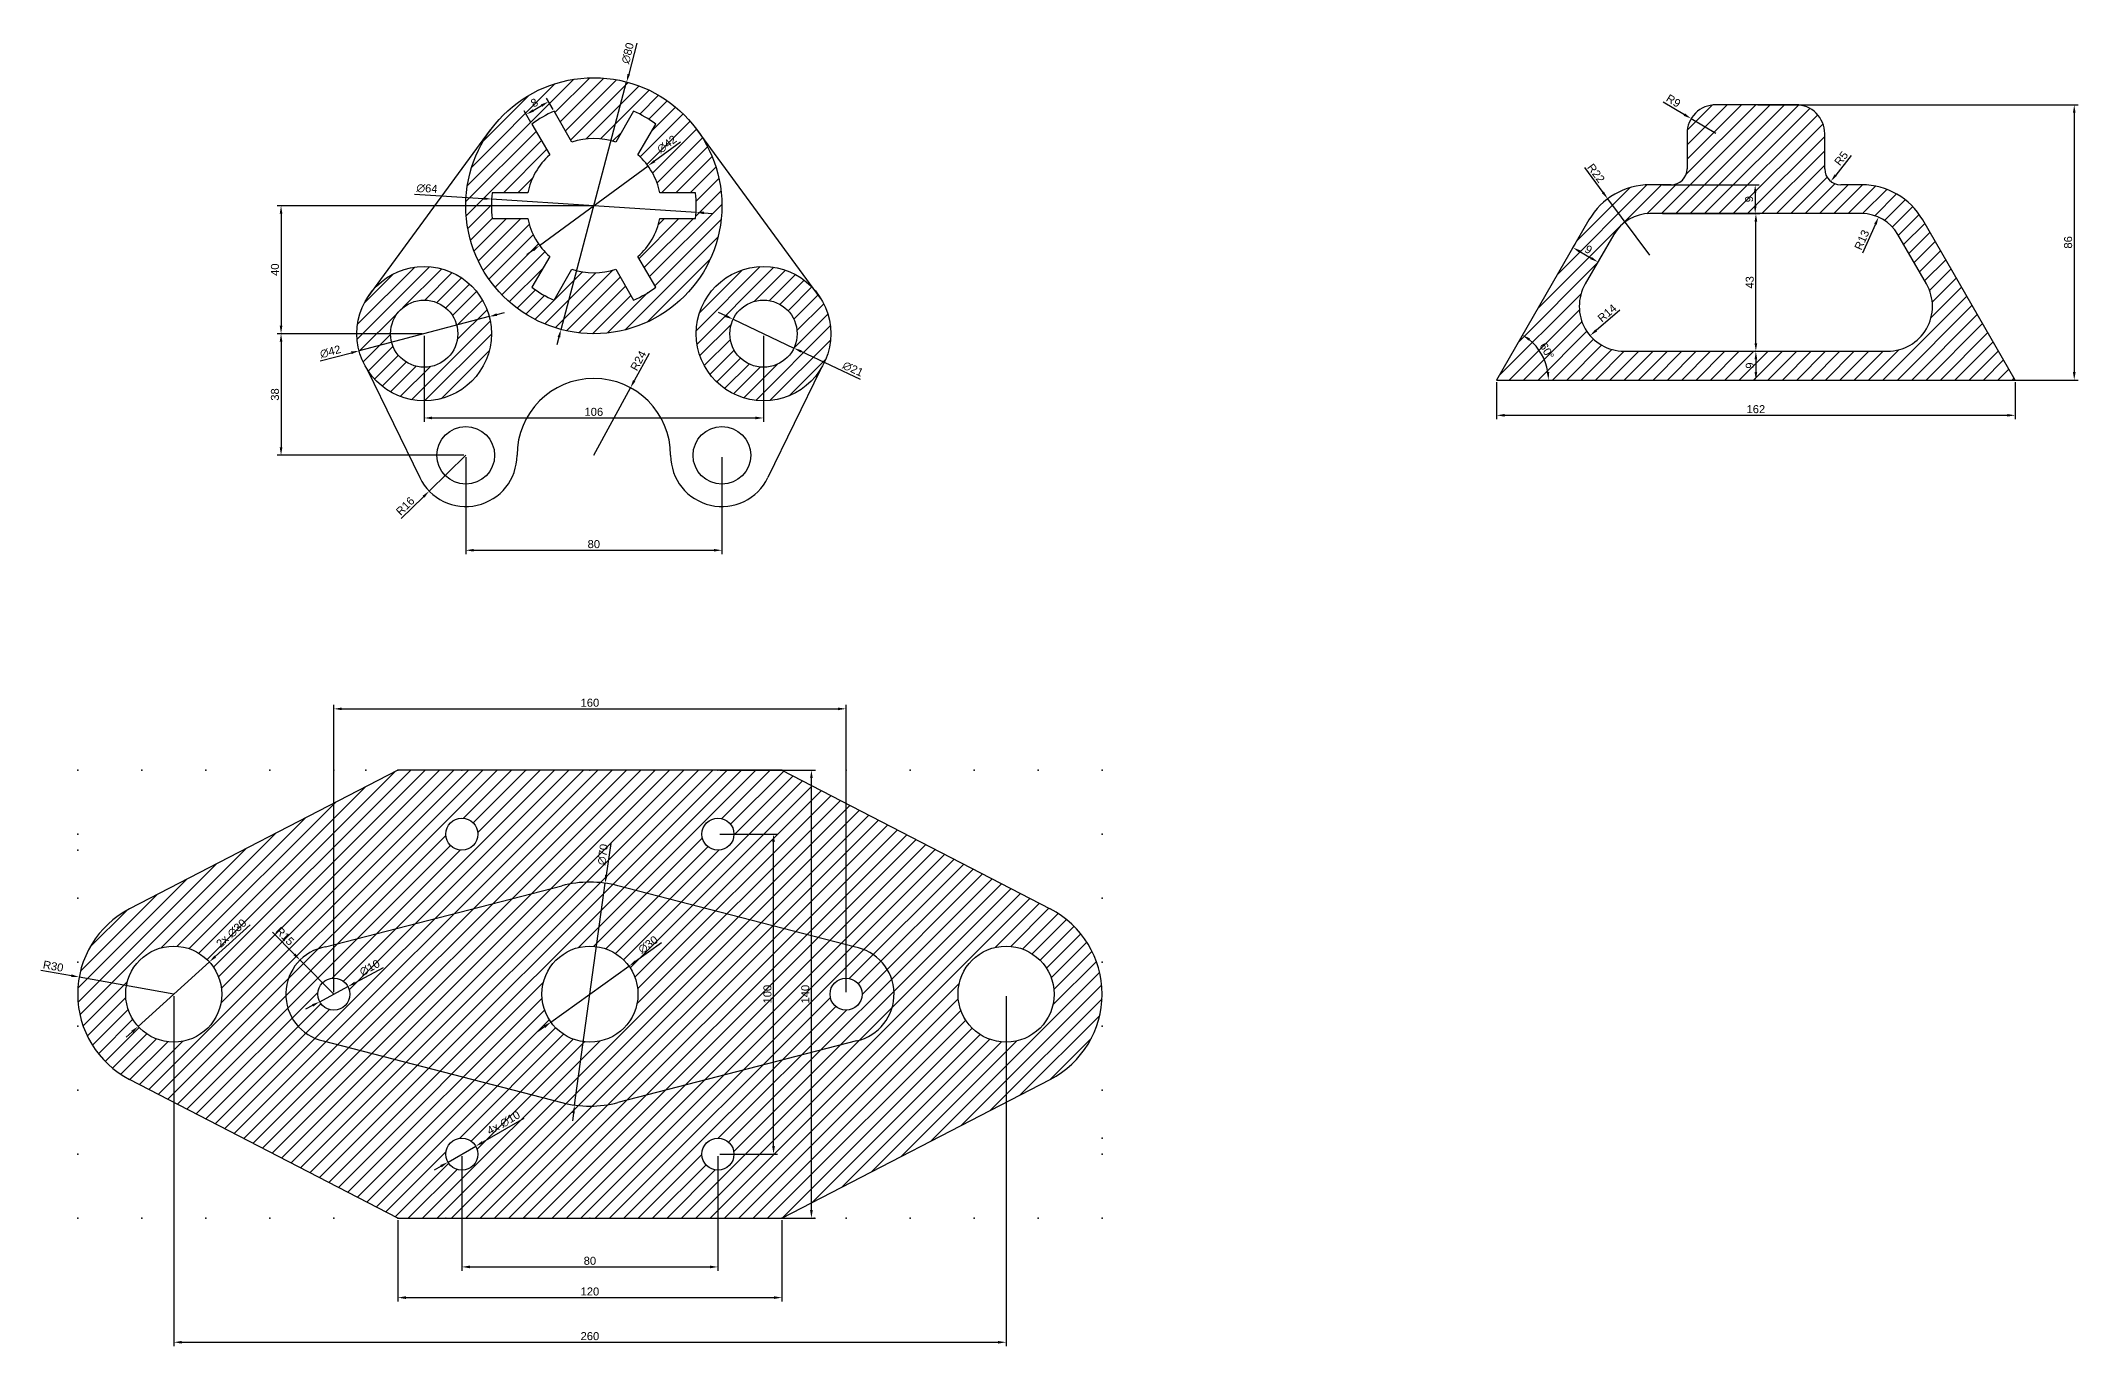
# Model space of a CAD drawing. Header units: millimetres. Extents: x 3148 to 3784, y 1742 to 2150.
import ezdxf

# ---------------------------------------------------------------- set-up
doc = ezdxf.new("R2010")
doc.units = ezdxf.units.MM
doc.styles.get("Standard").update_dxf_attribs({"font": 'arial.ttf'})
doc.dimstyles.new('ISO-25', dxfattribs={"dimtxt": 2.5, "dimasz": 2.5, "dimexe": 1.25, "dimexo": 0.625, "dimtad": 1, "dimtxsty": 'Standard', "dimcen": 2.5, "dimadec": 0, "dimazin": 0, "dimtfac": 1, "dimtmove": 0, "dimatfit": 3, "dimfxl": 0, "dimarcsym": 0})

# ---------------------------------------------------------------- blocks, each defined once
blk = doc.blocks.new('*D1')
at = {"color": 0, "lineweight": -2, "transparency": 16777216}
for p, q in [((3684.07, 2095.84), (3684.69, 2095.84)), ((3683.44, 2055.34), (3683.44, 2093.34)), ((3684.07, 2052.84), (3684.69, 2052.84))]:
    blk.add_line(p, q, dxfattribs=at)
at = {"color": 0, "transparency": 16777216}
for points in [[(3683.03, 2093.34), (3683.86, 2093.34), (3683.44, 2095.84)], [(3683.03, 2055.34), (3683.86, 2055.34), (3683.44, 2052.84)]]:
    blk.add_solid(points, dxfattribs=at)
at = {"layer": 'Defpoints', "color": 0, "transparency": 16777216}
for p in [(3683.44, 2095.84), (3683.44, 2095.84), (3683.44, 2052.84)]:
    blk.add_point(p, dxfattribs=at)
at = {"color": 0, "transparency": 16777216, "insert": (3681.54, 2074.34), "char_height": 2.5, "attachment_point": 5, "rotation": 90}
blk.add_mtext('43', dxfattribs=at)
blk = doc.blocks.new('*D2')
at = {"color": 0, "lineweight": -2, "transparency": 16777216}
for p, q in [((3654.28, 2104.84), (3684.48, 2104.84)), ((3683.23, 2102.34), (3683.23, 2098.34)), ((3654.28, 2095.84), (3684.48, 2095.84))]:
    blk.add_line(p, q, dxfattribs=at)
at = {"color": 0, "transparency": 16777216}
for points in [[(3682.82, 2102.34), (3683.65, 2102.34), (3683.23, 2104.84)], [(3682.82, 2098.34), (3683.65, 2098.34), (3683.23, 2095.84)]]:
    blk.add_solid(points, dxfattribs=at)
at = {"layer": 'Defpoints', "color": 0, "transparency": 16777216}
for p in [(3653.65, 2104.84), (3653.65, 2095.84), (3683.23, 2095.84)]:
    blk.add_point(p, dxfattribs=at)
at = {"color": 0, "transparency": 16777216, "insert": (3681.33, 2100.34), "char_height": 2.5, "attachment_point": 5, "rotation": 90}
blk.add_mtext('9', dxfattribs=at)
blk = doc.blocks.new('*D3')
at = {"color": 0, "lineweight": -2, "transparency": 16777216}
for p, q in [((3683.44, 2050.34), (3683.44, 2046.34)), ((3684.07, 2052.84), (3684.69, 2052.84)), ((3684.07, 2043.84), (3684.69, 2043.84))]:
    blk.add_line(p, q, dxfattribs=at)
at = {"color": 0, "transparency": 16777216}
for points in [[(3683.03, 2050.34), (3683.86, 2050.34), (3683.44, 2052.84)], [(3683.03, 2046.34), (3683.86, 2046.34), (3683.44, 2043.84)]]:
    blk.add_solid(points, dxfattribs=at)
at = {"layer": 'Defpoints', "color": 0, "transparency": 16777216}
for p in [(3683.44, 2052.84), (3683.44, 2043.84), (3683.44, 2043.84)]:
    blk.add_point(p, dxfattribs=at)
at = {"color": 0, "transparency": 16777216, "insert": (3681.54, 2048.34), "char_height": 2.5, "attachment_point": 5, "rotation": 90}
blk.add_mtext('9', dxfattribs=at)
blk = doc.blocks.new('*D4')
at = {"color": 0, "lineweight": -2, "transparency": 16777216}
for p, q in [((3602.44, 2043.21), (3602.44, 2031.55)), ((3764.44, 2043.21), (3764.44, 2031.55)), ((3604.94, 2032.8), (3761.94, 2032.8))]:
    blk.add_line(p, q, dxfattribs=at)
at = {"color": 0, "transparency": 16777216}
for points in [[(3604.94, 2033.22), (3604.94, 2032.39), (3602.44, 2032.8)], [(3761.94, 2033.22), (3761.94, 2032.39), (3764.44, 2032.8)]]:
    blk.add_solid(points, dxfattribs=at)
at = {"layer": 'Defpoints', "color": 0, "transparency": 16777216}
for p in [(3602.44, 2043.84), (3764.44, 2043.84), (3764.44, 2032.8)]:
    blk.add_point(p, dxfattribs=at)
at = {"color": 0, "transparency": 16777216, "insert": (3683.44, 2034.71), "char_height": 2.5, "attachment_point": 5}
blk.add_mtext('162', dxfattribs=at)
blk = doc.blocks.new('*D5')
at = {"color": 0, "lineweight": -2, "transparency": 16777216}
for p, q in [((3684.07, 2129.84), (3784.14, 2129.84)), ((3782.89, 2127.34), (3782.89, 2046.34)), ((3684.07, 2043.84), (3784.14, 2043.84))]:
    blk.add_line(p, q, dxfattribs=at)
at = {"color": 0, "transparency": 16777216}
for points in [[(3782.47, 2127.34), (3783.31, 2127.34), (3782.89, 2129.84)], [(3782.47, 2046.34), (3783.31, 2046.34), (3782.89, 2043.84)]]:
    blk.add_solid(points, dxfattribs=at)
at = {"layer": 'Defpoints', "color": 0, "transparency": 16777216}
for p in [(3683.44, 2129.84), (3683.44, 2043.84), (3782.89, 2043.84)]:
    blk.add_point(p, dxfattribs=at)
at = {"color": 0, "transparency": 16777216, "insert": (3780.99, 2086.84), "char_height": 2.5, "attachment_point": 5, "rotation": 90}
blk.add_mtext('86', dxfattribs=at)
blk = doc.blocks.new('*D6')
at = {"color": 0, "lineweight": -2, "transparency": 16777216}
for p, q in [((3626.26, 2085.09), (3626.95, 2086.28)), ((3628.49, 2083.95), (3631.95, 2081.95)), ((3634.05, 2080.59), (3634.74, 2081.78))]:
    blk.add_line(p, q, dxfattribs=at)
at = {"color": 0, "transparency": 16777216}
for points in [[(3628.7, 2084.31), (3628.28, 2083.59), (3626.32, 2085.2)], [(3632.16, 2082.31), (3631.74, 2081.59), (3634.12, 2080.7)]]:
    blk.add_solid(points, dxfattribs=at)
at = {"layer": 'Defpoints', "color": 0, "transparency": 16777216}
for p in [(3625.95, 2084.55), (3633.74, 2080.05), (3634.12, 2080.7)]:
    blk.add_point(p, dxfattribs=at)
at = {"color": 0, "transparency": 16777216, "insert": (3631.17, 2084.6), "char_height": 2.5, "attachment_point": 5, "rotation": 330}
blk.add_mtext('9', dxfattribs=at)
blk = doc.blocks.new('*D7')
at = {"color": 0, "lineweight": -2, "transparency": 16777216}
blk.add_arc((3602.44, 2043.84), 16.23, 8.83358, 51.16642, dxfattribs=at)
at = {"color": 0, "transparency": 16777216}
for points in [[(3612.39, 2056.14), (3612.86, 2056.83), (3610.56, 2057.9)], [(3618.9, 2046.36), (3618.07, 2046.3), (3618.67, 2043.84)]]:
    blk.add_solid(points, dxfattribs=at)
at = {"layer": 'Defpoints', "color": 0, "transparency": 16777216}
for p in [(3631.31, 2093.84), (3617.7, 2049.39), (3602.44, 2043.84), (3602.44, 2043.84), (3764.44, 2043.84)]:
    blk.add_point(p, dxfattribs=at)
at = {"color": 0, "transparency": 16777216, "insert": (3618.15, 2052.91), "char_height": 2.5, "attachment_point": 5, "rotation": 300}
blk.add_mtext('60°', dxfattribs=at)
blk = doc.blocks.new('*D8')
at = {"color": 0, "lineweight": -2, "transparency": 16777216}
for p, q in [((3654.43, 2130.81), (3661.1, 2126.78)), ((3670.94, 2120.84), (3663.24, 2125.49))]:
    blk.add_line(p, q, dxfattribs=at)
at = {"color": 0, "transparency": 16777216}
blk.add_solid([(3661.31, 2127.14), (3660.88, 2126.43), (3663.24, 2125.49)], dxfattribs=at)
at = {"layer": 'Defpoints', "color": 0, "transparency": 16777216}
for p in [(3663.24, 2125.49), (3670.94, 2120.84)]:
    blk.add_point(p, dxfattribs=at)
at = {"color": 0, "transparency": 16777216, "insert": (3657.68, 2131.07), "char_height": 2.5, "attachment_point": 5, "rotation": 328.888}
blk.add_mtext('R9', dxfattribs=at)
blk = doc.blocks.new('*D9')
at = {"color": 0, "lineweight": -2, "transparency": 16777216}
for p, q in [((3629.86, 2110.21), (3635.67, 2102.45)), ((3650.36, 2082.84), (3637.17, 2100.45))]:
    blk.add_line(p, q, dxfattribs=at)
at = {"color": 0, "transparency": 16777216}
blk.add_solid([(3636.01, 2102.7), (3635.34, 2102.2), (3637.17, 2100.45)], dxfattribs=at)
at = {"layer": 'Defpoints', "color": 0, "transparency": 16777216}
for p in [(3637.17, 2100.45), (3650.36, 2082.84)]:
    blk.add_point(p, dxfattribs=at)
at = {"color": 0, "transparency": 16777216, "insert": (3633.52, 2108.46), "char_height": 2.5, "attachment_point": 5, "rotation": 306.84025}
blk.add_mtext('R22', dxfattribs=at)
blk = doc.blocks.new('*D10')
at = {"color": 0, "lineweight": -2, "transparency": 16777216}
blk.add_line((3716.84, 2083.55), (3720.76, 2092.45), dxfattribs=at)
at = {"color": 0, "transparency": 16777216}
blk.add_solid([(3720.38, 2092.62), (3721.14, 2092.28), (3721.76, 2094.74)], dxfattribs=at)
at = {"layer": 'Defpoints', "color": 0, "transparency": 16777216}
for p in [(3721.76, 2094.74), (3716.52, 2082.84)]:
    blk.add_point(p, dxfattribs=at)
at = {"color": 0, "transparency": 16777216, "insert": (3716.55, 2087.62), "char_height": 2.5, "attachment_point": 5, "rotation": 66.2225}
blk.add_mtext('R13', dxfattribs=at)
blk = doc.blocks.new('*D11')
at = {"color": 0, "lineweight": -2, "transparency": 16777216}
blk.add_line((3640.93, 2065.68), (3633.56, 2059.34), dxfattribs=at)
at = {"color": 0, "transparency": 16777216}
blk.add_solid([(3633.29, 2059.66), (3633.83, 2059.03), (3631.66, 2057.72)], dxfattribs=at)
at = {"layer": 'Defpoints', "color": 0, "transparency": 16777216}
for p in [(3642.28, 2066.84), (3631.66, 2057.72)]:
    blk.add_point(p, dxfattribs=at)
at = {"color": 0, "transparency": 16777216, "insert": (3636.96, 2064.75), "char_height": 2.5, "attachment_point": 5, "rotation": 40.67349}
blk.add_mtext('R14', dxfattribs=at)
blk = doc.blocks.new('*D12')
at = {"color": 0, "lineweight": -2, "transparency": 16777216}
blk.add_line((3713.23, 2114), (3708.39, 2107.88), dxfattribs=at)
at = {"color": 0, "transparency": 16777216}
blk.add_solid([(3708.06, 2108.14), (3708.72, 2107.62), (3706.84, 2105.92)], dxfattribs=at)
at = {"layer": 'Defpoints', "color": 0, "transparency": 16777216}
for p in [(3709.94, 2109.84), (3706.84, 2105.92)]:
    blk.add_point(p, dxfattribs=at)
at = {"color": 0, "transparency": 16777216, "insert": (3710.1, 2113.09), "char_height": 2.5, "attachment_point": 5, "rotation": 51.63084}
blk.add_mtext('R5', dxfattribs=at)
blk = doc.blocks.new('*D13')
at = {"color": 0, "lineweight": -2, "transparency": 16777216}
for p, q in [((3259.23, 1781.31), (3259.23, 1755.85)), ((3379.23, 1781.31), (3379.23, 1755.85)), ((3261.73, 1757.1), (3376.73, 1757.1))]:
    blk.add_line(p, q, dxfattribs=at)
at = {"color": 0, "transparency": 16777216}
for points in [[(3261.73, 1757.52), (3261.73, 1756.68), (3259.23, 1757.1)], [(3376.73, 1757.52), (3376.73, 1756.68), (3379.23, 1757.1)]]:
    blk.add_solid(points, dxfattribs=at)
at = {"layer": 'Defpoints', "color": 0, "transparency": 16777216}
for p in [(3259.23, 1781.93), (3379.23, 1781.93), (3379.23, 1757.1)]:
    blk.add_point(p, dxfattribs=at)
at = {"color": 0, "transparency": 16777216, "insert": (3319.23, 1759), "char_height": 2.5, "attachment_point": 5}
blk.add_mtext('120', dxfattribs=at)
blk = doc.blocks.new('*D14')
at = {"color": 0, "lineweight": -2, "transparency": 16777216}
for p, q in [((3279.23, 1801.31), (3279.23, 1765.44)), ((3359.23, 1801.31), (3359.23, 1765.44)), ((3281.73, 1766.69), (3356.73, 1766.69))]:
    blk.add_line(p, q, dxfattribs=at)
at = {"color": 0, "transparency": 16777216}
for points in [[(3281.73, 1767.11), (3281.73, 1766.27), (3279.23, 1766.69)], [(3356.73, 1767.11), (3356.73, 1766.27), (3359.23, 1766.69)]]:
    blk.add_solid(points, dxfattribs=at)
at = {"layer": 'Defpoints', "color": 0, "transparency": 16777216}
for p in [(3279.23, 1801.93), (3359.23, 1801.93), (3359.23, 1766.69)]:
    blk.add_point(p, dxfattribs=at)
at = {"color": 0, "transparency": 16777216, "insert": (3319.23, 1768.59), "char_height": 2.5, "attachment_point": 5}
blk.add_mtext('80', dxfattribs=at)
blk = doc.blocks.new('*D15')
at = {"color": 0, "lineweight": -2, "transparency": 16777216}
for p, q in [((3213.12, 1873.58), (3202.2, 1863.68)), ((3178.11, 1841.86), (3200.35, 1862)), ((3176.26, 1840.18), (3174.41, 1838.5))]:
    blk.add_line(p, q, dxfattribs=at)
at = {"color": 0, "transparency": 16777216}
for points in [[(3201.92, 1863.99), (3202.48, 1863.37), (3200.35, 1862)], [(3175.98, 1840.49), (3176.54, 1839.87), (3178.11, 1841.86)]]:
    blk.add_solid(points, dxfattribs=at)
at = {"layer": 'Defpoints', "color": 0, "transparency": 16777216}
for p in [(3200.35, 1862), (3178.11, 1841.86)]:
    blk.add_point(p, dxfattribs=at)
at = {"color": 0, "transparency": 16777216, "insert": (3207.26, 1870.93), "char_height": 2.5, "attachment_point": 5, "rotation": 42.17496}
blk.add_mtext('2x ∅30', dxfattribs=at)
blk = doc.blocks.new('*D16')
at = {"color": 0, "lineweight": -2, "transparency": 16777216}
for p, q in [((3254.7, 1860.2), (3245.85, 1855.47)), ((3234.82, 1849.57), (3243.64, 1854.29)), ((3232.62, 1848.4), (3230.41, 1847.22))]:
    blk.add_line(p, q, dxfattribs=at)
at = {"color": 0, "transparency": 16777216}
for points in [[(3245.65, 1855.83), (3246.04, 1855.1), (3243.64, 1854.29)], [(3232.42, 1848.76), (3232.81, 1848.03), (3234.82, 1849.57)]]:
    blk.add_solid(points, dxfattribs=at)
at = {"layer": 'Defpoints', "color": 0, "transparency": 16777216}
for p in [(3243.64, 1854.29), (3234.82, 1849.57)]:
    blk.add_point(p, dxfattribs=at)
at = {"color": 0, "transparency": 16777216, "insert": (3250.45, 1860.16), "char_height": 2.5, "attachment_point": 5, "rotation": 28.11621}
blk.add_mtext('∅10', dxfattribs=at)
blk = doc.blocks.new('*D17')
at = {"color": 0, "lineweight": -2, "transparency": 16777216}
for p, q in [((3341.61, 1867.98), (3333.45, 1862.13)), ((3307.04, 1843.19), (3331.42, 1860.67)), ((3305.01, 1841.73), (3302.98, 1840.27))]:
    blk.add_line(p, q, dxfattribs=at)
at = {"color": 0, "transparency": 16777216}
for points in [[(3333.21, 1862.47), (3333.69, 1861.79), (3331.42, 1860.67)], [(3304.77, 1842.07), (3305.25, 1841.39), (3307.04, 1843.19)]]:
    blk.add_solid(points, dxfattribs=at)
at = {"layer": 'Defpoints', "color": 0, "transparency": 16777216}
for p in [(3331.42, 1860.67), (3307.04, 1843.19)]:
    blk.add_point(p, dxfattribs=at)
at = {"color": 0, "transparency": 16777216, "insert": (3337.4, 1867.39), "char_height": 2.5, "attachment_point": 5, "rotation": 35.64911}
blk.add_mtext('∅30', dxfattribs=at)
blk = doc.blocks.new('*D18')
at = {"color": 0, "lineweight": -2, "transparency": 16777216}
for p, q in [((3325.72, 1899.03), (3324.35, 1889.08)), ((3314.45, 1817.26), (3324.01, 1886.6)), ((3314.11, 1814.78), (3313.77, 1812.31))]:
    blk.add_line(p, q, dxfattribs=at)
at = {"color": 0, "transparency": 16777216}
for points in [[(3323.94, 1889.14), (3324.77, 1889.02), (3324.01, 1886.6)], [(3313.7, 1814.84), (3314.52, 1814.73), (3314.45, 1817.26)]]:
    blk.add_solid(points, dxfattribs=at)
at = {"layer": 'Defpoints', "color": 0, "transparency": 16777216}
for p in [(3324.01, 1886.6), (3314.45, 1817.26)]:
    blk.add_point(p, dxfattribs=at)
at = {"color": 0, "transparency": 16777216, "insert": (3323.26, 1895.56), "char_height": 2.5, "attachment_point": 5, "rotation": 82.1499}
blk.add_mtext('∅70', dxfattribs=at)
blk = doc.blocks.new('*D19')
at = {"color": 0, "lineweight": -2, "transparency": 16777216}
for p, q in [((3298.56, 1813.05), (3285.73, 1805.67)), ((3274.9, 1799.44), (3283.57, 1804.42)), ((3272.73, 1798.19), (3270.56, 1796.95))]:
    blk.add_line(p, q, dxfattribs=at)
at = {"color": 0, "transparency": 16777216}
for points in [[(3285.52, 1806.03), (3285.94, 1805.31), (3283.57, 1804.42)], [(3272.52, 1798.55), (3272.94, 1797.83), (3274.9, 1799.44)]]:
    blk.add_solid(points, dxfattribs=at)
at = {"layer": 'Defpoints', "color": 0, "transparency": 16777216}
for p in [(3283.57, 1804.42), (3274.9, 1799.44)]:
    blk.add_point(p, dxfattribs=at)
at = {"color": 0, "transparency": 16777216, "insert": (3292.25, 1811.69), "char_height": 2.5, "attachment_point": 5, "rotation": 29.90053}
blk.add_mtext('4x ∅10', dxfattribs=at)
blk = doc.blocks.new('*D20')
at = {"color": 0, "lineweight": -2, "transparency": 16777216}
for p, q in [((3147.69, 1859.43), (3157.25, 1857.71)), ((3189.23, 1851.93), (3159.71, 1857.26))]:
    blk.add_line(p, q, dxfattribs=at)
at = {"color": 0, "transparency": 16777216}
blk.add_solid([(3157.32, 1858.12), (3157.17, 1857.3), (3159.71, 1857.26)], dxfattribs=at)
at = {"layer": 'Defpoints', "color": 0, "transparency": 16777216}
for p in [(3159.71, 1857.26), (3189.23, 1851.93)]:
    blk.add_point(p, dxfattribs=at)
at = {"color": 0, "transparency": 16777216, "insert": (3151.58, 1860.66), "char_height": 2.5, "attachment_point": 5, "rotation": 349.76325}
blk.add_mtext('R30', dxfattribs=at)
blk = doc.blocks.new('*D21')
at = {"color": 0, "lineweight": -2, "transparency": 16777216}
for p, q in [((3220.06, 1871.28), (3226.91, 1864.36)), ((3239.23, 1851.93), (3228.67, 1862.59))]:
    blk.add_line(p, q, dxfattribs=at)
at = {"color": 0, "transparency": 16777216}
blk.add_solid([(3227.21, 1864.65), (3226.62, 1864.07), (3228.67, 1862.59)], dxfattribs=at)
at = {"layer": 'Defpoints', "color": 0, "transparency": 16777216}
for p in [(3228.67, 1862.59), (3239.23, 1851.93)]:
    blk.add_point(p, dxfattribs=at)
at = {"color": 0, "transparency": 16777216, "insert": (3223.95, 1870.05), "char_height": 2.5, "attachment_point": 5, "rotation": 314.73863}
blk.add_mtext('R15', dxfattribs=at)
blk = doc.blocks.new('*D22')
at = {"color": 0, "lineweight": -2, "transparency": 16777216}
for p, q in [((3189.23, 1851.31), (3189.23, 1741.9)), ((3449.23, 1851.31), (3449.23, 1741.9)), ((3191.73, 1743.15), (3446.73, 1743.15))]:
    blk.add_line(p, q, dxfattribs=at)
at = {"color": 0, "transparency": 16777216}
for points in [[(3191.73, 1743.56), (3191.73, 1742.73), (3189.23, 1743.15)], [(3446.73, 1743.56), (3446.73, 1742.73), (3449.23, 1743.15)]]:
    blk.add_solid(points, dxfattribs=at)
at = {"layer": 'Defpoints', "color": 0, "transparency": 16777216}
for p in [(3189.23, 1851.93), (3449.23, 1851.93), (3449.23, 1743.15)]:
    blk.add_point(p, dxfattribs=at)
at = {"color": 0, "transparency": 16777216, "insert": (3319.23, 1745.05), "char_height": 2.5, "attachment_point": 5}
blk.add_mtext('260', dxfattribs=at)
blk = doc.blocks.new('*D23')
at = {"color": 0, "lineweight": -2, "transparency": 16777216}
for p, q in [((3359.86, 1901.93), (3377.84, 1901.93)), ((3376.59, 1804.43), (3376.59, 1899.43)), ((3359.86, 1801.93), (3377.84, 1801.93))]:
    blk.add_line(p, q, dxfattribs=at)
at = {"color": 0, "transparency": 16777216}
for points in [[(3376.17, 1899.43), (3377, 1899.43), (3376.59, 1901.93)], [(3376.17, 1804.43), (3377, 1804.43), (3376.59, 1801.93)]]:
    blk.add_solid(points, dxfattribs=at)
at = {"layer": 'Defpoints', "color": 0, "transparency": 16777216}
for p in [(3359.23, 1901.93), (3376.59, 1901.93), (3359.23, 1801.93)]:
    blk.add_point(p, dxfattribs=at)
at = {"color": 0, "transparency": 16777216, "insert": (3374.69, 1851.93), "char_height": 2.5, "attachment_point": 5, "rotation": 90}
blk.add_mtext('100', dxfattribs=at)
blk = doc.blocks.new('*D24')
at = {"color": 0, "lineweight": -2, "transparency": 16777216}
for p, q in [((3359.86, 1921.93), (3389.67, 1921.93)), ((3388.42, 1784.43), (3388.42, 1919.43)), ((3359.86, 1781.93), (3389.67, 1781.93))]:
    blk.add_line(p, q, dxfattribs=at)
at = {"color": 0, "transparency": 16777216}
for points in [[(3388, 1919.43), (3388.83, 1919.43), (3388.42, 1921.93)], [(3388, 1784.43), (3388.83, 1784.43), (3388.42, 1781.93)]]:
    blk.add_solid(points, dxfattribs=at)
at = {"layer": 'Defpoints', "color": 0, "transparency": 16777216}
for p in [(3359.23, 1921.93), (3388.42, 1921.93), (3359.23, 1781.93)]:
    blk.add_point(p, dxfattribs=at)
at = {"color": 0, "transparency": 16777216, "insert": (3386.51, 1851.93), "char_height": 2.5, "attachment_point": 5, "rotation": 90}
blk.add_mtext('140', dxfattribs=at)
blk = doc.blocks.new('*D25')
at = {"color": 0, "lineweight": -2, "transparency": 16777216}
for p, q in [((3239.23, 1852.56), (3239.23, 1942.33)), ((3399.23, 1852.56), (3399.23, 1942.33)), ((3241.73, 1941.08), (3396.73, 1941.08))]:
    blk.add_line(p, q, dxfattribs=at)
at = {"color": 0, "transparency": 16777216}
for points in [[(3241.73, 1941.49), (3241.73, 1940.66), (3239.23, 1941.08)], [(3396.73, 1941.49), (3396.73, 1940.66), (3399.23, 1941.08)]]:
    blk.add_solid(points, dxfattribs=at)
at = {"layer": 'Defpoints', "color": 0, "transparency": 16777216}
for p in [(3399.23, 1941.08), (3239.23, 1851.93), (3399.23, 1851.93)]:
    blk.add_point(p, dxfattribs=at)
at = {"color": 0, "transparency": 16777216, "insert": (3319.23, 1942.98), "char_height": 2.5, "attachment_point": 5}
blk.add_mtext('160', dxfattribs=at)
blk = doc.blocks.new('*U26')
for points in [[(5.57, 4), (-5.57, 4)], [(-5.57, -4), (5.57, -4)]]:
    blk.add_lwpolyline(points)
blk = doc.blocks.new('*U27')
at = {"color": 0, "linetype": 'ByBlock', "lineweight": -2, "transparency": 16777216}
for p, rotation in [((3307.36, 2120.98), 120), ((3333.55, 2120.98), 59.99999999999997), ((3294.27, 2098.31), 180), ((3307.36, 2075.63), 239.9999999999999), ((3333.55, 2075.63), 299.9999999999999)]:
    blk.add_blockref('*U26', p, dxfattribs=dict(at, rotation=rotation))
blk.add_blockref('*U26', (3346.64, 2098.31), dxfattribs=at)
blk = doc.blocks.new('*D28')
at = {"color": 0, "lineweight": -2, "transparency": 16777216}
for p, q in [((3280.45, 2019.68), (3280.45, 1989.38)), ((3360.45, 2019.68), (3360.45, 1989.38)), ((3282.95, 1990.63), (3357.95, 1990.63))]:
    blk.add_line(p, q, dxfattribs=at)
at = {"color": 0, "transparency": 16777216}
for points in [[(3282.95, 1991.05), (3282.95, 1990.22), (3280.45, 1990.63)], [(3357.95, 1991.05), (3357.95, 1990.22), (3360.45, 1990.63)]]:
    blk.add_solid(points, dxfattribs=at)
at = {"layer": 'Defpoints', "color": 0, "transparency": 16777216}
for p in [(3280.45, 2020.31), (3360.45, 2020.31), (3360.45, 1990.63)]:
    blk.add_point(p, dxfattribs=at)
at = {"color": 0, "transparency": 16777216, "insert": (3320.45, 1992.54), "char_height": 2.5, "attachment_point": 5}
blk.add_mtext('80', dxfattribs=at)
blk = doc.blocks.new('*D29')
at = {"color": 0, "lineweight": -2, "transparency": 16777216}
for p, q in [((3319.83, 2098.31), (3221.5, 2098.31)), ((3222.75, 2095.81), (3222.75, 2060.81)), ((3266.83, 2058.31), (3221.5, 2058.31))]:
    blk.add_line(p, q, dxfattribs=at)
at = {"color": 0, "transparency": 16777216}
for points in [[(3222.33, 2095.81), (3223.17, 2095.81), (3222.75, 2098.31)], [(3222.33, 2060.81), (3223.17, 2060.81), (3222.75, 2058.31)]]:
    blk.add_solid(points, dxfattribs=at)
at = {"layer": 'Defpoints', "color": 0, "transparency": 16777216}
for p in [(3320.45, 2098.31), (3222.75, 2058.31), (3267.45, 2058.31)]:
    blk.add_point(p, dxfattribs=at)
at = {"color": 0, "transparency": 16777216, "insert": (3220.85, 2078.31), "char_height": 2.5, "attachment_point": 5, "rotation": 90}
blk.add_mtext('40', dxfattribs=at)
blk = doc.blocks.new('*D30')
at = {"color": 0, "lineweight": -2, "transparency": 16777216}
for p, q in [((3266.83, 2058.31), (3221.5, 2058.31)), ((3222.75, 2055.81), (3222.75, 2022.81)), ((3279.83, 2020.31), (3221.5, 2020.31))]:
    blk.add_line(p, q, dxfattribs=at)
at = {"color": 0, "transparency": 16777216}
for points in [[(3222.33, 2055.81), (3223.17, 2055.81), (3222.75, 2058.31)], [(3222.33, 2022.81), (3223.17, 2022.81), (3222.75, 2020.31)]]:
    blk.add_solid(points, dxfattribs=at)
at = {"layer": 'Defpoints', "color": 0, "transparency": 16777216}
for p in [(3267.45, 2058.31), (3222.75, 2020.31), (3280.45, 2020.31)]:
    blk.add_point(p, dxfattribs=at)
at = {"color": 0, "transparency": 16777216, "insert": (3220.85, 2039.31), "char_height": 2.5, "attachment_point": 5, "rotation": 90}
blk.add_mtext('38', dxfattribs=at)
blk = doc.blocks.new('*D31')
at = {"color": 0, "lineweight": -2, "transparency": 16777216}
for p, q in [((3267.45, 2057.68), (3267.45, 2030.73)), ((3373.45, 2057.68), (3373.45, 2030.73)), ((3269.95, 2031.98), (3370.95, 2031.98))]:
    blk.add_line(p, q, dxfattribs=at)
at = {"color": 0, "transparency": 16777216}
for points in [[(3269.95, 2032.4), (3269.95, 2031.56), (3267.45, 2031.98)], [(3370.95, 2032.4), (3370.95, 2031.56), (3373.45, 2031.98)]]:
    blk.add_solid(points, dxfattribs=at)
at = {"layer": 'Defpoints', "color": 0, "transparency": 16777216}
for p in [(3267.45, 2058.31), (3373.45, 2058.31), (3373.45, 2031.98)]:
    blk.add_point(p, dxfattribs=at)
at = {"color": 0, "transparency": 16777216, "insert": (3320.45, 2033.88), "char_height": 2.5, "attachment_point": 5}
blk.add_mtext('106', dxfattribs=at)
blk = doc.blocks.new('*D32')
at = {"color": 0, "lineweight": -2, "transparency": 16777216}
for p, q in [((3300.8, 2124.35), (3298.74, 2127.91)), ((3301.53, 2128.08), (3304.13, 2129.58)), ((3307.73, 2128.35), (3305.67, 2131.91))]:
    blk.add_line(p, q, dxfattribs=at)
at = {"color": 0, "transparency": 16777216}
for points in [[(3301.33, 2128.44), (3301.74, 2127.72), (3299.37, 2126.83)], [(3303.92, 2129.94), (3304.34, 2129.22), (3306.3, 2130.83)]]:
    blk.add_solid(points, dxfattribs=at)
at = {"layer": 'Defpoints', "color": 0, "transparency": 16777216}
for p in [(3306.3, 2130.83), (3308.04, 2127.8), (3301.12, 2123.8)]:
    blk.add_point(p, dxfattribs=at)
at = {"color": 0, "transparency": 16777216, "insert": (3301.88, 2130.48), "char_height": 2.5, "attachment_point": 5, "rotation": 30}
blk.add_mtext('8', dxfattribs=at)
blk = doc.blocks.new('*D33')
at = {"color": 0, "lineweight": -2, "transparency": 16777216}
for p, q in [((3347.48, 2118.15), (3339.4, 2112.22)), ((3303.53, 2085.88), (3337.38, 2110.74)), ((3301.51, 2084.4), (3299.5, 2082.92))]:
    blk.add_line(p, q, dxfattribs=at)
at = {"color": 0, "transparency": 16777216}
for points in [[(3339.15, 2112.55), (3339.64, 2111.88), (3337.38, 2110.74)], [(3301.26, 2084.74), (3301.76, 2084.07), (3303.53, 2085.88)]]:
    blk.add_solid(points, dxfattribs=at)
at = {"layer": 'Defpoints', "color": 0, "transparency": 16777216}
for p in [(3337.38, 2110.74), (3303.53, 2085.88)]:
    blk.add_point(p, dxfattribs=at)
at = {"color": 0, "transparency": 16777216, "insert": (3343.28, 2117.51), "char_height": 2.5, "attachment_point": 5, "rotation": 36.28391}
blk.add_mtext('∅42', dxfattribs=at)
blk = doc.blocks.new('*D34')
at = {"color": 0, "lineweight": -2, "transparency": 16777216}
for p, q in [((3264.46, 2101.95), (3286.03, 2100.55)), ((3352.39, 2096.23), (3288.52, 2100.38)), ((3354.88, 2096.07), (3357.38, 2095.91))]:
    blk.add_line(p, q, dxfattribs=at)
at = {"color": 0, "transparency": 16777216}
for points in [[(3286.05, 2100.96), (3286, 2100.13), (3288.52, 2100.38)], [(3354.91, 2096.49), (3354.85, 2095.66), (3352.39, 2096.23)]]:
    blk.add_solid(points, dxfattribs=at)
at = {"layer": 'Defpoints', "color": 0, "transparency": 16777216}
for p in [(3288.52, 2100.38), (3352.39, 2096.23)]:
    blk.add_point(p, dxfattribs=at)
at = {"color": 0, "transparency": 16777216, "insert": (3268.35, 2103.67), "char_height": 2.5, "attachment_point": 5, "rotation": 356.28321}
blk.add_mtext('∅64', dxfattribs=at)
blk = doc.blocks.new('*D35')
at = {"color": 0, "lineweight": -2, "transparency": 16777216}
for p, q in [((3333.92, 2149.1), (3331.35, 2139.39)), ((3310.2, 2059.65), (3330.71, 2136.97)), ((3309.56, 2057.23), (3308.92, 2054.81))]:
    blk.add_line(p, q, dxfattribs=at)
at = {"color": 0, "transparency": 16777216}
for points in [[(3330.94, 2139.5), (3331.75, 2139.28), (3330.71, 2136.97)], [(3309.16, 2057.34), (3309.96, 2057.12), (3310.2, 2059.65)]]:
    blk.add_solid(points, dxfattribs=at)
at = {"layer": 'Defpoints', "color": 0, "transparency": 16777216}
for p in [(3330.71, 2136.97), (3310.2, 2059.65)]:
    blk.add_point(p, dxfattribs=at)
at = {"color": 0, "transparency": 16777216, "insert": (3331.05, 2145.96), "char_height": 2.5, "attachment_point": 5, "rotation": 75.15015}
blk.add_mtext('∅80', dxfattribs=at)
blk = doc.blocks.new('*D36')
at = {"color": 0, "lineweight": -2, "transparency": 16777216}
for p, q in [((3361.7, 2063.86), (3359.44, 2064.93)), ((3363.96, 2062.8), (3382.95, 2053.82)), ((3403.75, 2043.99), (3385.21, 2052.75))]:
    blk.add_line(p, q, dxfattribs=at)
at = {"color": 0, "transparency": 16777216}
for points in [[(3361.88, 2064.24), (3361.52, 2063.49), (3363.96, 2062.8)], [(3385.39, 2053.13), (3385.03, 2052.38), (3382.95, 2053.82)]]:
    blk.add_solid(points, dxfattribs=at)
at = {"layer": 'Defpoints', "color": 0, "transparency": 16777216}
for p in [(3363.96, 2062.8), (3382.95, 2053.82)]:
    blk.add_point(p, dxfattribs=at)
at = {"color": 0, "transparency": 16777216, "insert": (3401.4, 2047.28), "char_height": 2.5, "attachment_point": 5, "rotation": 334.70659}
blk.add_mtext('∅21', dxfattribs=at)
blk = doc.blocks.new('*D37')
at = {"color": 0, "lineweight": -2, "transparency": 16777216}
for p, q in [((3287.77, 2063.64), (3247.14, 2052.98)), ((3290.19, 2064.27), (3292.6, 2064.9)), ((3235.02, 2049.81), (3244.72, 2052.35))]:
    blk.add_line(p, q, dxfattribs=at)
at = {"color": 0, "transparency": 16777216}
for points in [[(3290.08, 2064.67), (3290.29, 2063.87), (3287.77, 2063.64)], [(3244.62, 2052.75), (3244.83, 2051.95), (3247.14, 2052.98)]]:
    blk.add_solid(points, dxfattribs=at)
at = {"layer": 'Defpoints', "color": 0, "transparency": 16777216}
for p in [(3287.77, 2063.64), (3247.14, 2052.98)]:
    blk.add_point(p, dxfattribs=at)
at = {"color": 0, "transparency": 16777216, "insert": (3238.16, 2052.67), "char_height": 2.5, "attachment_point": 5, "rotation": 14.69198}
blk.add_mtext('∅42', dxfattribs=at)
blk = doc.blocks.new('*D38')
at = {"color": 0, "lineweight": -2, "transparency": 16777216}
for p, q in [((3337.71, 2052.15), (3333.08, 2043.61)), ((3320.45, 2020.31), (3331.89, 2041.41))]:
    blk.add_line(p, q, dxfattribs=at)
at = {"color": 0, "transparency": 16777216}
blk.add_solid([(3332.71, 2043.81), (3333.45, 2043.41), (3331.89, 2041.41)], dxfattribs=at)
at = {"layer": 'Defpoints', "color": 0, "transparency": 16777216}
for p in [(3331.89, 2041.41), (3320.45, 2020.31)]:
    blk.add_point(p, dxfattribs=at)
at = {"color": 0, "transparency": 16777216, "insert": (3334.34, 2049.87), "char_height": 2.5, "attachment_point": 5, "rotation": 61.54876}
blk.add_mtext('R24', dxfattribs=at)
blk = doc.blocks.new('*D39')
at = {"color": 0, "lineweight": -2, "transparency": 16777216}
for p, q in [((3280.45, 2020.31), (3269.02, 2009.11)), ((3260.29, 2000.56), (3267.24, 2007.36))]:
    blk.add_line(p, q, dxfattribs=at)
at = {"color": 0, "transparency": 16777216}
blk.add_solid([(3266.95, 2007.66), (3267.53, 2007.07), (3269.02, 2009.11)], dxfattribs=at)
at = {"layer": 'Defpoints', "color": 0, "transparency": 16777216}
for p in [(3280.45, 2020.31), (3269.02, 2009.11)]:
    blk.add_point(p, dxfattribs=at)
at = {"color": 0, "transparency": 16777216, "insert": (3261.54, 2004.45), "char_height": 2.5, "attachment_point": 5, "rotation": 44.40833}
blk.add_mtext('R16', dxfattribs=at)

msp = doc.modelspace()

# ---------------------------------------------------------------- hatches: boundary and pattern name
h = msp.add_hatch()
h.set_pattern_fill('ANSI31', color=256)
h.paths.add_polyline_path([(3360.454, 2098.309, 1), (3280.454, 2098.309, 1)])
h.paths.add_polyline_path([(3334.226, 2082.456), (3339.793, 2072.814, -0.0627461), (3332.865, 2068.814), (3327.298, 2078.456, -0.1675169), (3313.611, 2078.456), (3308.044, 2068.814, -0.0627461), (3301.116, 2072.814), (3306.683, 2082.456, -0.1675169), (3299.839, 2094.309), (3288.705, 2094.309, -0.0627461), (3288.705, 2102.309), (3299.839, 2102.309, -0.1675169), (3306.683, 2114.163), (3301.116, 2123.805, -0.0627461), (3308.044, 2127.805), (3313.611, 2118.163, -0.1675169), (3327.298, 2118.163), (3332.865, 2127.805, -0.0627461), (3339.793, 2123.805), (3334.226, 2114.163, -0.1675169), (3341.07, 2102.309), (3352.203, 2102.309, -0.0627461), (3352.203, 2094.309), (3341.07, 2094.309, -0.1675169)], flags=16)
h.paths.add_polyline_path([(3251.542, 2072.012), (3249.609, 2069.379, 0.1397074), (3246.454, 2058.309, 1), (3288.454, 2058.309, 0.695449)])
h.paths.add_polyline_path([(3277.954, 2058.309, -1), (3256.954, 2058.309, -1)], flags=16)
h.paths.add_polyline_path([(3394.454, 2058.309, 0.1397074), (3391.3, 2069.379), (3389.367, 2072.012, 0.695449), (3352.454, 2058.309, 1)])
h.paths.add_polyline_path([(3362.954, 2058.309, -1), (3383.954, 2058.309, -1)], flags=16)
h = msp.add_hatch()
h.set_pattern_fill('ANSI31', color=256)
h.paths.add_polyline_path([(3735.576, 2093.84, 0.2679492), (3716.523, 2104.84), (3709.943, 2104.84, -0.4142136), (3704.943, 2109.84), (3704.943, 2120.84, 0.4142136), (3695.943, 2129.84), (3670.943, 2129.84, 0.4142136), (3661.943, 2120.84), (3661.943, 2109.84, -0.4142136), (3656.943, 2104.84), (3650.363, 2104.84, 0.2679492), (3631.311, 2093.84), (3602.443, 2043.84), (3764.443, 2043.84)])
h.paths.add_polyline_path([(3630.156, 2073.84), (3639.105, 2089.34, -0.2679492), (3650.363, 2095.84), (3716.523, 2095.84, -0.2679492), (3727.782, 2089.34), (3736.731, 2073.84, -0.5773503), (3724.606, 2052.84), (3642.28, 2052.84, -0.5773503)], flags=16)
h = msp.add_hatch()
h.set_pattern_fill('ANSI31', color=256)
h.set_pattern_definition([(45, (-275.535, 71.39), (-2.245064, 2.245064), [])])
h.paths.add_polyline_path([(3175.443, 1878.575, 0.6084953), (3175.443, 1825.286), (3259.231, 1781.931), (3379.231, 1781.931), (3463.018, 1825.286, 0.6084953), (3463.018, 1878.575), (3379.231, 1921.931), (3259.231, 1921.931)])
h.paths.add_polyline_path([(3244.231, 1851.931, -1), (3234.231, 1851.931, -1)], flags=16)
h.paths.add_polyline_path([(3204.231, 1851.931, -1), (3174.231, 1851.931, -1)], flags=16)
h.paths.add_polyline_path([(3274.231, 1901.931, -1), (3284.231, 1901.931, -1)], flags=16)
h.paths.add_polyline_path([(3334.231, 1851.931, -1), (3304.231, 1851.931, -1)], flags=16)
h.paths.add_polyline_path([(3284.231, 1801.931, -1), (3274.231, 1801.931, -1)], flags=16)
h.paths.add_polyline_path([(3354.231, 1901.931, -1), (3364.231, 1901.931, -1)], flags=16)
h.paths.add_polyline_path([(3364.231, 1801.931, -1), (3354.231, 1801.931, -1)], flags=16)
h.paths.add_polyline_path([(3404.231, 1851.931, -1), (3394.231, 1851.931, -1)], flags=16)
h.paths.add_polyline_path([(3464.231, 1851.931, -1), (3434.231, 1851.931, -1)], flags=16)
h.paths.add_polyline_path([(3204.406, 1864.816), (3213.677, 1873.215), (3210.218, 1877.033), (3200.947, 1868.634)], flags=24)
h.paths.add_polyline_path([(3248.227, 1856.013), (3255.152, 1859.713), (3252.724, 1864.256), (3245.799, 1860.556)], flags=24)
h.paths.add_polyline_path([(3335.74, 1862.985), (3342.12, 1867.561), (3339.118, 1871.747), (3332.738, 1867.171)], flags=24)
h.paths.add_polyline_path([(3325.308, 1891.328), (3326.38, 1899.106), (3321.277, 1899.81), (3320.205, 1892.032)], flags=24)
h.paths.add_polyline_path([(3288.18, 1806.339), (3299.025, 1812.576), (3296.457, 1817.042), (3285.612, 1810.805)], flags=24)
h.paths.add_polyline_path([(3219.367, 1870.986), (3224.756, 1865.547), (3228.416, 1869.173), (3223.026, 1874.612)], flags=24)
h.paths.add_polyline_path([(3377.286, 1848.286), (3377.286, 1855.363), (3372.134, 1855.363), (3372.134, 1848.286)], flags=24)
h.paths.add_polyline_path([(3389.114, 1848.286), (3389.114, 1855.363), (3383.962, 1855.363), (3383.962, 1848.286)], flags=24)

# ---------------------------------------------------------------- linework, layer by layer
for p, q in [((3249.609, 2069.379), (3288.206, 2121.974)), ((3391.3, 2069.379), (3352.703, 2121.974)), ((3249.67, 2047.142), (3266.056, 2013.331)), ((3391.239, 2047.142), (3374.853, 2013.331)), ((3259.231, 1921.931), (3175.443, 1878.575)), ((3379.231, 1921.931), (3463.018, 1878.575)), ((3236.653, 1866.708), (3310.459, 1885.814)), ((3401.808, 1866.708), (3328.002, 1885.814)), ((3235.933, 1837.298), (3310.477, 1818.043)), ((3402.528, 1837.298), (3327.984, 1818.043)), ((3259.231, 1781.931), (3175.443, 1825.286)), ((3379.231, 1781.931), (3463.018, 1825.286))]:
    msp.add_line(p, q)
for points in [[(3704.943, 2109.84), (3704.943, 2120.84, 0.4142136), (3695.943, 2129.84), (3670.943, 2129.84, 0.4142136), (3661.943, 2120.84), (3661.943, 2109.84)], [(3656.943, 2104.84), (3650.363, 2104.84, 0.2679492), (3631.311, 2093.84), (3602.443, 2043.84), (3764.443, 2043.84), (3764.443, 2043.84), (3735.576, 2093.84, 0.2679492), (3716.523, 2104.84), (3709.943, 2104.84)]]:
    msp.add_lwpolyline(points, format="xyb")
msp.add_lwpolyline([(3642.28, 2052.84), (3724.606, 2052.84, 0.5773503), (3736.731, 2073.84), (3727.782, 2089.34, 0.2679492), (3716.523, 2095.84), (3650.363, 2095.84, 0.2679492), (3639.105, 2089.34), (3630.156, 2073.84, 0.5773503)], format="xyb", close=True)
for points in [[(3379.231, 1921.931), (3259.231, 1921.931)], [(3259.231, 1781.931), (3379.231, 1781.931)]]:
    msp.add_lwpolyline(points)
for centre, radius in [((3320.454, 2098.309), 40), ((3320.454, 2098.309), 40), ((3267.454, 2058.309), 21), ((3373.454, 2058.309), 21), ((3267.454, 2058.309), 10.5), ((3373.454, 2058.309), 10.5), ((3280.454, 2020.309), 9), ((3360.454, 2020.309), 9), ((3279.231, 1901.931), 5), ((3359.231, 1901.931), 5), ((3189.231, 1851.931), 15), ((3319.231, 1851.931), 15), ((3449.231, 1851.931), 15), ((3239.231, 1851.931), 5), ((3399.231, 1851.931), 5), ((3279.231, 1801.931), 5), ((3359.231, 1801.931), 5)]:
    msp.add_circle(centre, radius)
for centre, radius, start, end in [((3320.454, 2098.309), 32, 112.819244, 127.180756), ((3320.454, 2098.309), 32, 52.819244, 67.180756), ((3320.454, 2098.309), 21, 130.980575, 169.019425), ((3320.454, 2098.309), 21, 70.980575, 109.019425), ((3320.454, 2098.309), 21, 10.980575, 49.019425), ((3656.943, 2109.84), 5, 270, 0), ((3709.943, 2109.84), 5, 180, 270), ((3320.454, 2098.309), 32, 172.819244, 187.180756), ((3320.454, 2098.309), 32, 352.819244, 7.180756), ((3320.454, 2098.309), 21, 190.980575, 229.019425), ((3320.454, 2098.309), 21, 310.980575, 349.019425), ((3320.454, 2098.309), 21, 250.980575, 289.019425), ((3320.454, 2098.309), 32, 232.819244, 247.180756), ((3320.454, 2098.309), 32, 292.819244, 307.180756), ((3320.454, 2020.309), 24, 360, 180), ((3280.454, 2020.309), 16, 205.857258, 0), ((3360.454, 2020.309), 16, 180, 334.142742), ((3319.231, 1851.931), 35, 75.486468, 104.513532), ((3189.231, 1851.931), 30, 117.359369, 242.640631), ((3449.231, 1851.931), 30, 297.359369, 62.640631), ((3239.231, 1851.931), 15, 99.895696, 257.30052), ((3399.231, 1851.931), 15, 282.69948, 80.104304), ((3319.231, 1851.931), 35, 255.517113, 284.482887)]:
    msp.add_arc(centre, radius, start, end)
for p in [(3159.231, 1921.931), (3179.231, 1921.931), (3179.231, 1921.931), (3199.231, 1921.931), (3219.231, 1921.931), (3219.231, 1921.931), (3239.231, 1921.931), (3249.231, 1921.931), (3259.231, 1921.931), (3259.231, 1921.931), (3279.231, 1921.931), (3299.231, 1921.931), (3299.231, 1921.931), (3319.231, 1921.931), (3339.231, 1921.931), (3339.231, 1921.931), (3359.231, 1921.931), (3364.231, 1921.931), (3379.231, 1921.931), (3379.231, 1921.931), (3399.231, 1921.931), (3419.231, 1921.931), (3419.231, 1921.931), (3439.231, 1921.931), (3459.231, 1921.931), (3459.231, 1921.931), (3479.231, 1921.931), (3479.231, 1921.931), (3159.231, 1901.931), (3159.231, 1901.931), (3159.231, 1896.931), (3479.231, 1901.931), (3479.231, 1901.931), (3159.231, 1881.931), (3479.231, 1881.931), (3159.231, 1861.931), (3159.231, 1861.931), (3479.231, 1861.931), (3479.231, 1861.931), (3159.231, 1841.931), (3479.231, 1841.931), (3159.231, 1821.931), (3159.231, 1821.931), (3479.231, 1821.931), (3479.231, 1821.931), (3159.231, 1801.931), (3479.231, 1806.931), (3479.231, 1801.931), (3159.231, 1781.931), (3159.231, 1781.931), (3159.231, 1781.931), (3179.231, 1781.931), (3199.231, 1781.931), (3199.231, 1781.931), (3219.231, 1781.931), (3239.231, 1781.931), (3239.231, 1781.931), (3259.231, 1781.931), (3274.231, 1781.931), (3279.231, 1781.931), (3279.231, 1781.931), (3299.231, 1781.931), (3319.231, 1781.931), (3319.231, 1781.931), (3339.231, 1781.931), (3359.231, 1781.931), (3359.231, 1781.931), (3379.231, 1781.931), (3389.231, 1781.931), (3399.231, 1781.931), (3399.231, 1781.931), (3419.231, 1781.931), (3439.231, 1781.931), (3439.231, 1781.931), (3459.231, 1781.931), (3479.231, 1781.931), (3479.231, 1781.931)]:
    msp.add_point(p)

# ---------------------------------------------------------------- block references
msp.add_blockref('*U27', (0, 0))

# ---------------------------------------------------------------- dimensions: what is measured, and where the dimension line sits
for p1, p2, picture, middle in [((3310.203, 2059.645), (3330.706, 2136.973), '*D35', (3331.048, 2145.957)), ((3303.526, 2085.882), (3337.382, 2110.737), '*D33', (3343.279, 2117.511)), ((3287.768, 2063.635), (3247.141, 2052.983), '*D37', (3238.165, 2052.667)), ((3314.45, 1817.259), (3324.011, 1886.603), '*D18', (3323.256, 1895.561)), ((3307.042, 1843.188), (3331.42, 1860.673), '*D17', (3337.398, 1867.387)), ((3234.821, 1849.574), (3243.641, 1854.287), '*D16', (3250.448, 1860.159))]:
    dim = msp.add_diameter_dim_2p(p1=p1, p2=p2, dimstyle='ISO-25')
    dim.commit()
    dim.dimension.update_dxf_attribs({"geometry": picture, "text_midpoint": middle})
for p1, p2, distance, picture, middle in [((3301.116, 2123.805), (3308.044, 2127.805), 3.494, '*D32', (3301.882, 2130.477)), ((3625.946, 2084.548), (3633.741, 2080.048), 0.753, '*D6', (3631.171, 2084.597))]:
    dim = msp.add_aligned_dim(p1=p1, p2=p2, distance=distance, dimstyle='ISO-25')
    dim.commit()
    dim.dimension.update_dxf_attribs({"geometry": picture, "text_midpoint": middle})
for center, mpoint, picture, middle in [((3670.943, 2120.84), (3663.238, 2125.49), '*D8', (3657.677, 2131.068)), ((3650.363, 2082.84), (3637.173, 2100.447), '*D9', (3633.521, 2108.456)), ((3320.454, 2020.309), (3331.888, 2041.41), '*D38', (3334.336, 2049.873)), ((3280.454, 2020.309), (3269.024, 2009.113), '*D39', (3261.542, 2004.445)), ((3239.231, 1851.931), (3228.672, 1862.586), '*D21', (3223.955, 1870.048)), ((3189.231, 1851.931), (3159.708, 1857.262), '*D20', (3151.576, 1860.664))]:
    dim = msp.add_radius_dim(center=center, mpoint=mpoint, dimstyle='ISO-25')
    dim.commit()
    dim.dimension.update_dxf_attribs({"geometry": picture, "text_midpoint": middle})
for base, p1, p2, picture, middle in [((3782.891, 2043.84), (3683.443, 2129.84), (3683.443, 2043.84), '*D5', (3780.989, 2086.84)), ((3683.235, 2095.84), (3653.653, 2104.84), (3653.653, 2095.84), '*D2', (3681.334, 2100.34)), ((3222.749, 2058.309), (3320.454, 2098.309), (3267.454, 2058.309), '*D29', (3220.848, 2078.309)), ((3683.443, 2095.84), (3683.443, 2052.84), (3683.443, 2095.84), '*D1', (3681.541, 2074.34)), ((3222.749, 2020.309), (3267.454, 2058.309), (3280.454, 2020.309), '*D30', (3220.847, 2039.309)), ((3683.443, 2043.84), (3683.443, 2052.84), (3683.443, 2043.84), '*D3', (3681.542, 2048.34)), ((3388.416, 1921.931), (3359.231, 1781.931), (3359.231, 1921.931), '*D24', (3386.515, 1851.931)), ((3376.588, 1901.931), (3359.231, 1801.931), (3359.231, 1901.931), '*D23', (3374.687, 1851.931))]:
    dim = msp.add_linear_dim(base=base, p1=p1, p2=p2, angle=90, dimstyle='ISO-25')
    dim.commit()
    dim.dimension.update_dxf_attribs({"geometry": picture, "text_midpoint": middle})
for center, mpoint, picture, middle in [((3709.943, 2109.84), (3706.84, 2105.92), '*D12', (3711.588, 2111.918)), ((3716.523, 2082.84), (3721.765, 2094.736), '*D10', (3718.292, 2086.856)), ((3642.28, 2066.84), (3631.662, 2057.715), '*D11', (3638.19, 2063.325))]:
    dim = msp.add_radius_dim(center=center, mpoint=mpoint, dimstyle='ISO-25')
    dim.commit()
    dim.dimension.update_dxf_attribs({"geometry": picture, "text_midpoint": middle, "dimtype": 164})
for p1, p2, picture, middle in [((3352.387, 2096.235), (3288.522, 2100.384), '*D34', (3268.222, 2101.702)), ((3363.961, 2062.795), (3382.948, 2053.823), '*D36', (3400.557, 2045.501))]:
    dim = msp.add_diameter_dim_2p(p1=p1, p2=p2, dimstyle='ISO-25')
    dim.commit()
    dim.dimension.update_dxf_attribs({"geometry": picture, "text_midpoint": middle, "dimtype": 163})
dim = msp.add_angular_dim_2l(base=(3617.696, 2049.391), line1=((3602.443, 2043.84), (3764.443, 2043.84)), line2=((3631.311, 2093.84), (3602.443, 2043.84)), dimstyle='ISO-25')
dim.commit()
dim.dimension.update_dxf_attribs({"geometry": '*D7', "text_midpoint": (3618.147, 2052.906)})
for base, p1, p2, picture, middle in [((3373.454, 2031.979), (3267.454, 2058.309), (3373.454, 2058.309), '*D31', (3320.454, 2033.881)), ((3764.443, 2032.805), (3602.443, 2043.84), (3764.443, 2043.84), '*D4', (3683.443, 2034.706)), ((3360.454, 1990.634), (3280.454, 2020.309), (3360.454, 2020.309), '*D28', (3320.454, 1992.535)), ((3399.231, 1941.078), (3239.231, 1851.931), (3399.231, 1851.931), '*D25', (3319.231, 1942.979)), ((3449.231, 1743.148), (3189.231, 1851.931), (3449.231, 1851.931), '*D22', (3319.231, 1745.049)), ((3359.231, 1766.69), (3279.231, 1801.931), (3359.231, 1801.931), '*D14', (3319.231, 1768.591)), ((3379.231, 1757.099), (3259.231, 1781.931), (3379.231, 1781.931), '*D13', (3319.231, 1759.001))]:
    dim = msp.add_linear_dim(base=base, p1=p1, p2=p2, dimstyle='ISO-25')
    dim.commit()
    dim.dimension.update_dxf_attribs({"geometry": picture, "text_midpoint": middle})
for p1, p2, text, picture, middle in [((3178.114, 1841.86), (3200.347, 1862.002), '2x <>', '*D15', (3207.265, 1870.929)), ((3274.896, 1799.438), (3283.565, 1804.423), '4x <>', '*D19', (3292.248, 1811.69))]:
    dim = msp.add_diameter_dim_2p(p1=p1, p2=p2, text=text, dimstyle='ISO-25')
    dim.commit()
    dim.dimension.update_dxf_attribs({"geometry": picture, "text_midpoint": middle})

doc.saveas('drawing.dxf')
